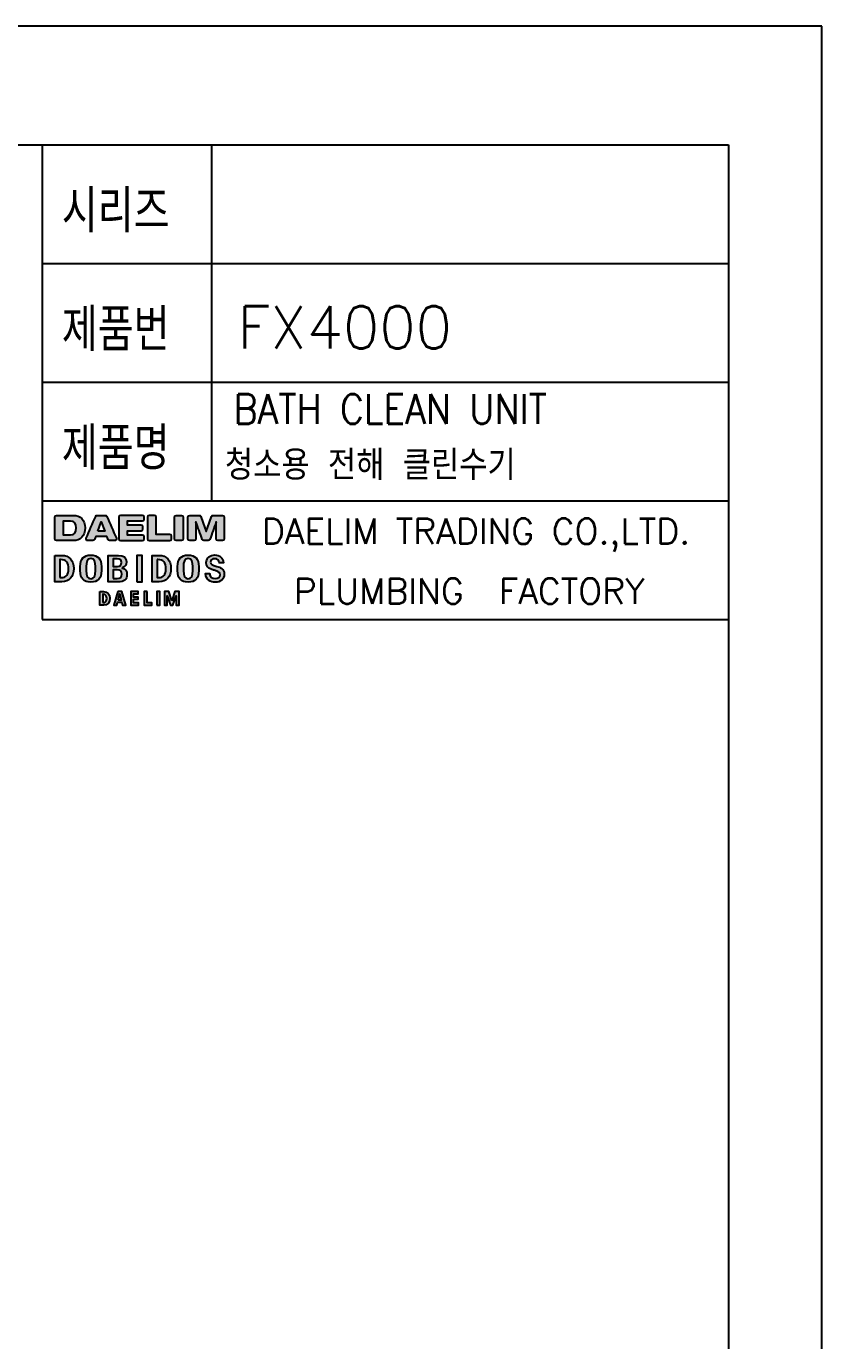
# Model space of a CAD drawing. Extents: x -296600 to -296180, y -233766 to -233172.
# Drawn here: x -296273.4 to -296179.5, y -233327.5 to -233172.4 of the extents above; entities that cross this region are included whole.
import ezdxf
from ezdxf.enums import TextEntityAlignment as Align

# ---------------------------------------------------------------- set-up
doc = ezdxf.new("R2010")
doc.units = 0
doc.header["$LTSCALE"] = 7
doc.layers.get('0').update_dxf_attribs({"color": 2, "linetype": 'CONTINUOUS'})
doc.layers.add('D', color=2, linetype='CONTINUOUS')
doc.layers.add('TXT', color=4, linetype='CONTINUOUS')
doc.styles.add('GHS', font='ROMANS.shx', dxfattribs={"bigfont": 'GHS.shx'})

# ---------------------------------------------------------------- blocks, each defined once
blk = doc.blocks.new('BORDER')
for p, q in [((1, 0), (1, 1)), ((0, 0), (1, 0))]:
    blk.add_line(p, q)

msp = doc.modelspace()

# ---------------------------------------------------------------- hatches: boundary and pattern name
at = {"layer": 'D'}
h = msp.add_hatch(color=256, dxfattribs=at)
h.dxf.hatch_style = 1
h.paths.add_polyline_path([(-296264.96971, -233231.95268), (-296264.54692, -233230.83735), (-296264.12467, -233231.95268)], flags=16)
edge = h.paths.add_edge_path()
edge.add_spline(control_points=[(-296255.09614, -233233.05477), (-296254.9496, -233233.05477), (-296254.88936, -233232.99398), (-296254.88936, -233232.84744), (-296254.88936, -233231.99317), (-296254.88936, -233231.1389), (-296254.88936, -233230.28463), (-296254.88936, -233230.13809), (-296254.9496, -233230.0773), (-296255.09614, -233230.0773), (-296255.29858, -233230.0773), (-296255.50103, -233230.0773), (-296255.70347, -233230.0773), (-296255.85001, -233230.0773), (-296255.91079, -233230.13809), (-296255.91079, -233230.28463), (-296255.91079, -233231.1389), (-296255.91079, -233231.99317), (-296255.91079, -233232.84744), (-296255.91079, -233232.99398), (-296255.85001, -233233.05477), (-296255.70347, -233233.05477), (-296255.50103, -233233.05477), (-296255.29858, -233233.05477), (-296255.09614, -233233.05477)], knot_values=[0, 0, 0, 0, 1, 1, 1, 2, 2, 2, 3, 3, 3, 4, 4, 4, 5, 5, 5, 6, 6, 6, 7, 7, 7, 8, 8, 8, 8], weights=[1, 1, 1, 1, 1, 1, 1, 1, 1, 1, 1, 1, 1, 1, 1, 1, 1, 1, 1, 1, 1, 1, 1, 1, 1], degree=3, periodic=0)
edge = h.paths.add_edge_path()
edge.add_spline(control_points=[(-296267.89633, -233230.07719), (-296268.54164, -233230.07719), (-296269.18696, -233230.07719), (-296269.83228, -233230.07719), (-296269.97882, -233230.07719), (-296270.0396, -233230.13798), (-296270.0396, -233230.28452), (-296270.0396, -233231.13897), (-296270.0396, -233231.99342), (-296270.0396, -233232.84788), (-296270.0396, -233232.99442), (-296269.97882, -233233.05466), (-296269.83228, -233233.05466), (-296269.18696, -233233.05466), (-296268.54164, -233233.05466), (-296267.89633, -233233.05466), (-296266.94925, -233233.05466), (-296266.46784, -233232.52495), (-296266.46784, -233231.56593), (-296266.46784, -233230.60691), (-296266.94925, -233230.07719), (-296267.89633, -233230.07719)], knot_values=[0, 0, 0, 0, 1, 1, 1, 2, 2, 2, 3, 3, 3, 4, 4, 4, 5, 5, 5, 6, 6, 6, 7, 7, 7, 7], weights=[1, 1, 1, 1, 1, 1, 1, 1, 1, 1, 1, 1, 1, 1, 1, 1, 1, 1, 1, 1, 1, 1], degree=3, periodic=0)
edge = h.paths.add_edge_path(flags=16)
edge.add_spline(control_points=[(-296268.16498, -233232.38546), (-296268.46186, -233232.38546), (-296268.75874, -233232.38546), (-296269.05562, -233232.38546), (-296269.05562, -233231.8391), (-296269.05562, -233231.29275), (-296269.05562, -233230.74639), (-296268.75874, -233230.74639), (-296268.46186, -233230.74639), (-296268.16498, -233230.74639), (-296267.74544, -233230.74639), (-296267.49307, -233231.06226), (-296267.49307, -233231.56593), (-296267.49307, -233232.06959), (-296267.74544, -233232.38546), (-296268.16498, -233232.38546)], knot_values=[0, 0, 0, 0, 1, 1, 1, 2, 2, 2, 3, 3, 3, 4, 4, 4, 5, 5, 5, 5], weights=[1, 1, 1, 1, 1, 1, 1, 1, 1, 1, 1, 1, 1, 1, 1, 1], degree=3, periodic=0)
edge = h.paths.add_edge_path()
edge.add_spline(control_points=[(-296262.76836, -233232.76462), (-296263.14177, -233231.91035), (-296263.51517, -233231.05553), (-296263.88858, -233230.20126), (-296263.9282, -233230.11171), (-296263.9803, -233230.07752), (-296264.07799, -233230.07752), (-296264.39061, -233230.07752), (-296264.70323, -233230.07752), (-296265.01584, -233230.07752), (-296265.11408, -233230.07752), (-296265.16618, -233230.11171), (-296265.2058, -233230.20126), (-296265.57921, -233231.05553), (-296265.95261, -233231.91035), (-296266.32547, -233232.76462), (-296266.38572, -233232.90139), (-296266.28531, -233233.05499), (-296266.13606, -233233.05499), (-296265.93416, -233233.05499), (-296265.73226, -233233.05499), (-296265.53036, -233233.05499), (-296265.4267, -233233.05499), (-296265.37351, -233233.01808), (-296265.3366, -233232.92093), (-296265.29318, -233232.80695), (-296265.25031, -233232.69244), (-296265.20689, -233232.57846), (-296264.76709, -233232.57846), (-296264.32729, -233232.57846), (-296263.88749, -233232.57846), (-296263.84407, -233232.69244), (-296263.80065, -233232.80695), (-296263.75777, -233232.92093), (-296263.72087, -233233.01808), (-296263.66768, -233233.05499), (-296263.56402, -233233.05499), (-296263.36212, -233233.05499), (-296263.16022, -233233.05499), (-296262.95832, -233233.05499), (-296262.80907, -233233.05499), (-296262.70866, -233232.90139), (-296262.76836, -233232.76462)], knot_values=[0, 0, 0, 0, 1, 1, 1, 2, 2, 2, 3, 3, 3, 4, 4, 4, 5, 5, 5, 6, 6, 6, 7, 7, 7, 8, 8, 8, 9, 9, 9, 10, 10, 10, 11, 11, 11, 12, 12, 12, 13, 13, 13, 14, 14, 14, 14], weights=[1, 1, 1, 1, 1, 1, 1, 1, 1, 1, 1, 1, 1, 1, 1, 1, 1, 1, 1, 1, 1, 1, 1, 1, 1, 1, 1, 1, 1, 1, 1, 1, 1, 1, 1, 1, 1, 1, 1, 1, 1, 1, 1], degree=3, periodic=0)
edge = h.paths.add_edge_path()
edge.add_spline(control_points=[(-296262.4799, -233230.28446), (-296262.4799, -233230.13792), (-296262.41911, -233230.07714), (-296262.27257, -233230.07714), (-296261.41432, -233230.07714), (-296260.55606, -233230.07714), (-296259.69781, -233230.07714), (-296259.55127, -233230.07714), (-296259.49049, -233230.13792), (-296259.49049, -233230.28446), (-296259.49049, -233230.36208), (-296259.49049, -233230.43969), (-296259.49049, -233230.5173), (-296259.49049, -233230.66384), (-296259.55127, -233230.72463), (-296259.69781, -233230.72463), (-296260.28922, -233230.72463), (-296260.88062, -233230.72463), (-296261.47203, -233230.72463), (-296261.47203, -233230.89649), (-296261.47203, -233231.06836), (-296261.47203, -233231.24023), (-296260.9282, -233231.24023), (-296260.38438, -233231.24023), (-296259.84055, -233231.24023), (-296259.69401, -233231.24023), (-296259.63323, -233231.30101), (-296259.63323, -233231.44755), (-296259.63323, -233231.52661), (-296259.63323, -233231.60567), (-296259.63323, -233231.68473), (-296259.63323, -233231.83127), (-296259.69401, -233231.89206), (-296259.84055, -233231.89206), (-296260.38438, -233231.89206), (-296260.9282, -233231.89206), (-296261.47203, -233231.89206), (-296261.47203, -233232.06393), (-296261.47203, -233232.23579), (-296261.47203, -233232.40766), (-296260.88062, -233232.40766), (-296260.28922, -233232.40766), (-296259.69781, -233232.40766), (-296259.55127, -233232.40766), (-296259.49049, -233232.46845), (-296259.49049, -233232.61444), (-296259.49049, -233232.69224), (-296259.49049, -233232.77003), (-296259.49049, -233232.84782), (-296259.49049, -233232.99436), (-296259.55127, -233233.05461), (-296259.69781, -233233.05461), (-296260.55606, -233233.05461), (-296261.41432, -233233.05461), (-296262.27257, -233233.05461), (-296262.41911, -233233.05461), (-296262.4799, -233232.99436), (-296262.4799, -233232.84782), (-296262.4799, -233231.99337), (-296262.4799, -233231.13892), (-296262.4799, -233230.28446)], knot_values=[0, 0, 0, 0, 1, 1, 1, 2, 2, 2, 3, 3, 3, 4, 4, 4, 5, 5, 5, 6, 6, 6, 7, 7, 7, 8, 8, 8, 9, 9, 9, 10, 10, 10, 11, 11, 11, 12, 12, 12, 13, 13, 13, 14, 14, 14, 15, 15, 15, 16, 16, 16, 17, 17, 17, 18, 18, 18, 19, 19, 19, 20, 20, 20, 20], weights=[1, 1, 1, 1, 1, 1, 1, 1, 1, 1, 1, 1, 1, 1, 1, 1, 1, 1, 1, 1, 1, 1, 1, 1, 1, 1, 1, 1, 1, 1, 1, 1, 1, 1, 1, 1, 1, 1, 1, 1, 1, 1, 1, 1, 1, 1, 1, 1, 1, 1, 1, 1, 1, 1, 1, 1, 1, 1, 1, 1, 1], degree=3, periodic=0)
edge = h.paths.add_edge_path()
edge.add_spline(control_points=[(-296258.89174, -233233.05477), (-296259.03828, -233233.05477), (-296259.09852, -233232.99398), (-296259.09852, -233232.84744), (-296259.09852, -233231.99317), (-296259.09852, -233231.1389), (-296259.09852, -233230.28463), (-296259.09852, -233230.13809), (-296259.03828, -233230.0773), (-296258.89174, -233230.0773), (-296258.68712, -233230.0773), (-296258.48251, -233230.0773), (-296258.2779, -233230.0773), (-296258.13136, -233230.0773), (-296258.07057, -233230.13809), (-296258.07057, -233230.28463), (-296258.07057, -233230.9654), (-296258.07057, -233231.64618), (-296258.07057, -233232.32695), (-296257.53778, -233232.32695), (-296257.00499, -233232.32695), (-296256.4722, -233232.32695), (-296256.32566, -233232.32695), (-296256.26488, -233232.38774), (-296256.26488, -233232.53428), (-296256.26488, -233232.63867), (-296256.26488, -233232.74306), (-296256.26488, -233232.84744), (-296256.26488, -233232.99398), (-296256.32566, -233233.05477), (-296256.4722, -233233.05477), (-296257.27872, -233233.05477), (-296258.08523, -233233.05477), (-296258.89174, -233233.05477)], knot_values=[0, 0, 0, 0, 1, 1, 1, 2, 2, 2, 3, 3, 3, 4, 4, 4, 5, 5, 5, 6, 6, 6, 7, 7, 7, 8, 8, 8, 9, 9, 9, 10, 10, 10, 11, 11, 11, 11], weights=[1, 1, 1, 1, 1, 1, 1, 1, 1, 1, 1, 1, 1, 1, 1, 1, 1, 1, 1, 1, 1, 1, 1, 1, 1, 1, 1, 1, 1, 1, 1, 1, 1, 1], degree=3, periodic=0)
edge = h.paths.add_edge_path()
edge.add_spline(control_points=[(-296252.18071, -233233.05477), (-296252.09514, -233233.05477), (-296252.00957, -233233.05477), (-296251.92399, -233233.05477), (-296251.81816, -233233.05477), (-296251.76497, -233233.01732), (-296251.72861, -233232.918), (-296251.48058, -233232.22818), (-296251.23254, -233231.5389), (-296250.98397, -233230.84908), (-296250.98397, -233231.5152), (-296250.98397, -233232.18132), (-296250.98397, -233232.84744), (-296250.98397, -233232.99398), (-296250.92318, -233233.05477), (-296250.77719, -233233.05477), (-296250.60043, -233233.05477), (-296250.42368, -233233.05477), (-296250.24693, -233233.05477), (-296250.10039, -233233.05477), (-296250.0396, -233232.99398), (-296250.0396, -233232.84744), (-296250.0396, -233231.99317), (-296250.0396, -233231.1389), (-296250.0396, -233230.28463), (-296250.0396, -233230.13809), (-296250.10039, -233230.0773), (-296250.24693, -233230.0773), (-296250.61418, -233230.0773), (-296250.98144, -233230.0773), (-296251.34869, -233230.0773), (-296251.45398, -233230.0773), (-296251.50771, -233230.11475), (-296251.54353, -233230.21407), (-296251.75575, -233230.80457), (-296251.9685, -233231.39453), (-296252.18071, -233231.98503), (-296252.39292, -233231.39453), (-296252.60567, -233230.80457), (-296252.81843, -233230.21407), (-296252.85371, -233230.11475), (-296252.90744, -233230.0773), (-296253.01327, -233230.0773), (-296253.38053, -233230.0773), (-296253.74778, -233230.0773), (-296254.11503, -233230.0773), (-296254.26157, -233230.0773), (-296254.32236, -233230.13809), (-296254.32236, -233230.28463), (-296254.32236, -233231.1389), (-296254.32236, -233231.99317), (-296254.32236, -233232.84744), (-296254.32236, -233232.99398), (-296254.26157, -233233.05477), (-296254.11503, -233233.05477), (-296253.93828, -233233.05477), (-296253.76153, -233233.05477), (-296253.58478, -233233.05477), (-296253.43824, -233233.05477), (-296253.37745, -233232.99398), (-296253.37745, -233232.84744), (-296253.37745, -233232.18132), (-296253.37745, -233231.5152), (-296253.37745, -233230.84908), (-296253.12942, -233231.5389), (-296252.88084, -233232.22818), (-296252.63281, -233232.918), (-296252.59699, -233233.01732), (-296252.54326, -233233.05477), (-296252.43797, -233233.05477), (-296252.35222, -233233.05477), (-296252.26646, -233233.05477), (-296252.18071, -233233.05477)], knot_values=[0, 0, 0, 0, 1, 1, 1, 2, 2, 2, 3, 3, 3, 4, 4, 4, 5, 5, 5, 6, 6, 6, 7, 7, 7, 8, 8, 8, 9, 9, 9, 10, 10, 10, 11, 11, 11, 12, 12, 12, 13, 13, 13, 14, 14, 14, 15, 15, 15, 16, 16, 16, 17, 17, 17, 18, 18, 18, 19, 19, 19, 20, 20, 20, 21, 21, 21, 22, 22, 22, 23, 23, 23, 24, 24, 24, 24], weights=[1, 1, 1, 1, 1, 1, 1, 1, 1, 1, 1, 1, 1, 1, 1, 1, 1, 1, 1, 1, 1, 1, 1, 1, 1, 1, 1, 1, 1, 1, 1, 1, 1, 1, 1, 1, 1, 1, 1, 1, 1, 1, 1, 1, 1, 1, 1, 1, 1, 1, 1, 1, 1, 1, 1, 1, 1, 1, 1, 1, 1, 1, 1, 1, 1, 1, 1, 1, 1, 1, 1, 1, 1], degree=3, periodic=0)
h = msp.add_hatch(color=256, dxfattribs=at)
h.dxf.hatch_style = 1
h.paths.add_polyline_path([(-296262.55932, -233240.06957), (-296262.3722, -233239.33043), (-296262.18396, -233240.06957)], flags=16)
h.paths.add_polyline_path([(-296262.61096, -233239.07699), (-296263.06449, -233240.67719), (-296262.72244, -233240.67719), (-296262.62084, -233240.32018), (-296262.13231, -233240.32018), (-296262.031, -233240.67719), (-296261.67003, -233240.67719), (-296262.12046, -233239.07699)])
h.paths.add_polyline_path([(-296259.14759, -233239.07739), (-296259.48992, -233239.07739), (-296259.48992, -233240.6773), (-296258.59979, -233240.6773), (-296258.59979, -233240.41738), (-296259.14759, -233240.41738)])
h.paths.add_polyline_path([(-296260.73591, -233239.97999), (-296260.20702, -233239.97999), (-296260.20702, -233239.71752), (-296260.73619, -233239.71752), (-296260.73619, -233239.33539), (-296260.17569, -233239.33539), (-296260.17569, -233239.07575), (-296261.07852, -233239.07575), (-296261.07852, -233240.67764), (-296261.07683, -233240.67849), (-296260.1534, -233240.67849), (-296260.1534, -233240.41913), (-296260.73591, -233240.41913)])
h.paths.add_polyline_path([(-296257.99541, -233240.67719), (-296257.65308, -233240.67719), (-296257.65308, -233239.07727), (-296257.99541, -233239.07727)])
edge = h.paths.add_edge_path(flags=16)
edge.add_spline(control_points=[(-296269.44085, -233237.42153), (-296269.44085, -233236.71569), (-296269.44085, -233236.00986), (-296269.44085, -233235.30402), (-296269.41592, -233235.30402), (-296269.39099, -233235.30402), (-296269.36606, -233235.30402), (-296268.71949, -233235.30402), (-296268.40538, -233235.6647), (-296268.40538, -233236.40751), (-296268.40538, -233237.04251), (-296268.71949, -233237.42153), (-296269.2464, -233237.42153), (-296269.31122, -233237.42153), (-296269.37604, -233237.42153), (-296269.44085, -233237.42153)], knot_values=[0, 0, 0, 0, 1, 1, 1, 2, 2, 2, 3, 3, 3, 4, 4, 4, 5, 5, 5, 5], weights=[1, 1, 1, 1, 1, 1, 1, 1, 1, 1, 1, 1, 1, 1, 1, 1], degree=3, periodic=0)
edge = h.paths.add_edge_path()
edge.add_spline(control_points=[(-296270.04001, -233234.80731), (-296270.04001, -233235.84419), (-296270.04001, -233236.88108), (-296270.04001, -233237.91796), (-296269.75468, -233237.91796), (-296269.46936, -233237.91796), (-296269.18403, -233237.91796), (-296268.32156, -233237.91796), (-296267.80594, -233237.32981), (-296267.80594, -233236.34485), (-296267.80594, -233235.38191), (-296268.32777, -233234.80731), (-296269.20209, -233234.80731), (-296269.4814, -233234.80731), (-296269.7607, -233234.80731), (-296270.04001, -233234.80731)], knot_values=[0, 0, 0, 0, 1, 1, 1, 2, 2, 2, 3, 3, 3, 4, 4, 4, 5, 5, 5, 5], weights=[1, 1, 1, 1, 1, 1, 1, 1, 1, 1, 1, 1, 1, 1, 1, 1], degree=3, periodic=0)
h.paths.add_polyline_path([(-296260.33927, -233237.91791), (-296259.74011, -233237.91791), (-296259.74011, -233234.80725), (-296260.33927, -233234.80725)])
edge = h.paths.add_edge_path()
edge.add_spline(control_points=[(-296251.67144, -233235.60504), (-296251.67144, -233235.35781), (-296251.48856, -233235.19807), (-296251.20492, -233235.19807), (-296250.84848, -233235.19807), (-296250.65769, -233235.35471), (-296250.62298, -233235.67644), (-296250.45967, -233235.67644), (-296250.29635, -233235.67644), (-296250.13304, -233235.67644), (-296250.15308, -233235.09788), (-296250.54198, -233234.75414), (-296251.18178, -233234.75414), (-296251.65224, -233234.75414), (-296252.15855, -233235.03721), (-296252.15855, -233235.6581), (-296252.15855, -233236.04559), (-296251.9768, -233236.2962), (-296251.58705, -233236.44606), (-296251.46626, -233236.4915), (-296251.34406, -233236.52678), (-296251.21452, -233236.56459), (-296251.1561, -233236.58124), (-296251.09598, -233236.59846), (-296251.0339, -233236.61765), (-296250.67858, -233236.72038), (-296250.52674, -233236.86008), (-296250.52674, -233237.08501), (-296250.52674, -233237.36187), (-296250.74603, -233237.52725), (-296251.11292, -233237.52725), (-296251.41631, -233237.52725), (-296251.73973, -233237.3726), (-296251.76231, -233236.94277), (-296251.92497, -233236.94277), (-296252.08762, -233236.94277), (-296252.25027, -233236.94277), (-296252.23701, -233237.70138), (-296251.64208, -233237.97147), (-296251.13183, -233237.97147), (-296250.45816, -233237.97147), (-296250.03991, -233237.6012), (-296250.03991, -233237.00486), (-296250.03991, -233236.35857), (-296250.5211, -233236.2169), (-296250.90718, -233236.10344), (-296251.4942, -233235.93411), (-296251.67144, -233235.88303), (-296251.67144, -233235.60504)], knot_values=[0, 0, 0, 0, 1, 1, 1, 2, 2, 2, 3, 3, 3, 4, 4, 4, 5, 5, 5, 6, 6, 6, 7, 7, 7, 8, 8, 8, 9, 9, 9, 10, 10, 10, 11, 11, 11, 12, 12, 12, 13, 13, 13, 14, 14, 14, 15, 15, 15, 16, 16, 16, 16], weights=[1, 1, 1, 1, 1, 1, 1, 1, 1, 1, 1, 1, 1, 1, 1, 1, 1, 1, 1, 1, 1, 1, 1, 1, 1, 1, 1, 1, 1, 1, 1, 1, 1, 1, 1, 1, 1, 1, 1, 1, 1, 1, 1, 1, 1, 1, 1, 1, 1], degree=3, periodic=0)
edge = h.paths.add_edge_path(flags=16)
edge.add_spline(control_points=[(-296263.1324, -233237.53177), (-296263.1324, -233237.18623), (-296263.1324, -233236.8407), (-296263.1324, -233236.49517), (-296262.9784, -233236.49517), (-296262.8244, -233236.49517), (-296262.6704, -233236.49517), (-296262.29674, -233236.49517), (-296262.10736, -233236.6693), (-296262.10736, -233237.01276), (-296262.10736, -233237.35199), (-296262.30605, -233237.53177), (-296262.68225, -233237.53177), (-296262.8323, -233237.53177), (-296262.98235, -233237.53177), (-296263.1324, -233237.53177)], knot_values=[0, 0, 0, 0, 1, 1, 1, 2, 2, 2, 3, 3, 3, 4, 4, 4, 5, 5, 5, 5], weights=[1, 1, 1, 1, 1, 1, 1, 1, 1, 1, 1, 1, 1, 1, 1, 1], degree=3, periodic=0)
edge = h.paths.add_edge_path(flags=16)
edge.add_spline(control_points=[(-296262.65713, -233235.20033), (-296262.33032, -233235.20033), (-296262.16466, -233235.35132), (-296262.16466, -233235.64878), (-296262.16466, -233235.93693), (-296262.34189, -233236.10203), (-296262.65036, -233236.10203), (-296262.81104, -233236.10203), (-296262.97172, -233236.10203), (-296263.1324, -233236.10203), (-296263.1324, -233235.80146), (-296263.1324, -233235.5009), (-296263.1324, -233235.20033), (-296262.97397, -233235.20033), (-296262.81555, -233235.20033), (-296262.65713, -233235.20033)], knot_values=[0, 0, 0, 0, 1, 1, 1, 2, 2, 2, 3, 3, 3, 4, 4, 4, 5, 5, 5, 5], weights=[1, 1, 1, 1, 1, 1, 1, 1, 1, 1, 1, 1, 1, 1, 1, 1], degree=3, periodic=0)
edge = h.paths.add_edge_path()
edge.add_spline(control_points=[(-296262.06362, -233236.27673), (-296261.69617, -233236.13223), (-296261.5813, -233235.96177), (-296261.5813, -233235.55932), (-296261.5813, -233235.03918), (-296261.87368, -233234.80748), (-296262.53042, -233234.80748), (-296262.92731, -233234.80748), (-296263.32421, -233234.80748), (-296263.72111, -233234.80748), (-296263.72111, -233235.84436), (-296263.72111, -233236.88125), (-296263.72111, -233237.91813), (-296263.33484, -233237.91813), (-296262.94857, -233237.91813), (-296262.56231, -233237.91813), (-296261.85336, -233237.91813), (-296261.52401, -233237.64466), (-296261.52401, -233237.0582), (-296261.52401, -233236.65519), (-296261.63944, -233236.38623), (-296262.06362, -233236.29535), (-296262.06362, -233236.28914), (-296262.06362, -233236.28294), (-296262.06362, -233236.27673)], knot_values=[0, 0, 0, 0, 1, 1, 1, 2, 2, 2, 3, 3, 3, 4, 4, 4, 5, 5, 5, 6, 6, 6, 7, 7, 7, 8, 8, 8, 8], weights=[1, 1, 1, 1, 1, 1, 1, 1, 1, 1, 1, 1, 1, 1, 1, 1, 1, 1, 1, 1, 1, 1, 1, 1, 1], degree=3, periodic=0)
edge = h.paths.add_edge_path(flags=16)
edge.add_spline(control_points=[(-296257.95695, -233235.30402), (-296257.93192, -233235.30402), (-296257.9069, -233235.30402), (-296257.88188, -233235.30402), (-296257.23531, -233235.30402), (-296256.92119, -233235.6647), (-296256.92119, -233236.40751), (-296256.92119, -233237.04251), (-296257.23587, -233237.42153), (-296257.76306, -233237.42153), (-296257.82769, -233237.42153), (-296257.89232, -233237.42153), (-296257.95695, -233237.42153), (-296257.95695, -233236.71569), (-296257.95695, -233236.00986), (-296257.95695, -233235.30402)], knot_values=[0, 0, 0, 0, 1, 1, 1, 2, 2, 2, 3, 3, 3, 4, 4, 4, 5, 5, 5, 5], weights=[1, 1, 1, 1, 1, 1, 1, 1, 1, 1, 1, 1, 1, 1, 1, 1], degree=3, periodic=0)
edge = h.paths.add_edge_path()
edge.add_spline(control_points=[(-296257.71819, -233234.80731), (-296257.99749, -233234.80731), (-296258.2768, -233234.80731), (-296258.55611, -233234.80731), (-296258.55611, -233235.84419), (-296258.55611, -233236.88108), (-296258.55611, -233237.91796), (-296258.27097, -233237.91796), (-296257.98583, -233237.91796), (-296257.70069, -233237.91796), (-296256.83737, -233237.91796), (-296256.32232, -233237.32981), (-296256.32232, -233236.34485), (-296256.32232, -233235.38191), (-296256.84443, -233234.80731), (-296257.71819, -233234.80731)], knot_values=[0, 0, 0, 0, 1, 1, 1, 2, 2, 2, 3, 3, 3, 4, 4, 4, 5, 5, 5, 5], weights=[1, 1, 1, 1, 1, 1, 1, 1, 1, 1, 1, 1, 1, 1, 1, 1], degree=3, periodic=0)
edge = h.paths.add_edge_path(flags=16)
edge.add_spline(control_points=[(-296254.30132, -233237.56956), (-296254.68994, -233237.54444), (-296254.84855, -233237.26306), (-296254.84855, -233236.59815), (-296254.84855, -233236.44114), (-296254.84855, -233236.28413), (-296254.84855, -233236.12712), (-296254.84855, -233235.56409), (-296254.75542, -233235.18309), (-296254.30076, -233235.15571), (-296254.29991, -233235.15571), (-296254.29907, -233235.15571), (-296254.29794, -233235.15543), (-296254.29681, -233235.15571), (-296254.29596, -233235.15571), (-296254.29511, -233235.15571), (-296253.84045, -233235.18309), (-296253.74789, -233235.56409), (-296253.74789, -233236.12712), (-296253.74789, -233236.28413), (-296253.74789, -233236.44114), (-296253.74789, -233236.59815), (-296253.74789, -233237.26306), (-296253.90621, -233237.54444), (-296254.30132, -233237.56956)], knot_values=[0, 0, 0, 0, 1, 1, 1, 2, 2, 2, 3, 3, 3, 4, 4, 4, 5, 5, 5, 6, 6, 6, 7, 7, 7, 8, 8, 8, 8], weights=[1, 1, 1, 1, 1, 1, 1, 1, 1, 1, 1, 1, 1, 1, 1, 1, 1, 1, 1, 1, 1, 1, 1, 1, 1], degree=3, periodic=0)
edge = h.paths.add_edge_path()
edge.add_spline(control_points=[(-296255.54479, -233236.12712), (-296255.54479, -233236.28413), (-296255.54479, -233236.44114), (-296255.54479, -233236.59815), (-296255.54479, -233237.51819), (-296255.14855, -233237.95197), (-296254.29794, -233237.96298), (-296253.4476, -233237.95197), (-296253.05136, -233237.51819), (-296253.05136, -233236.59815), (-296253.05136, -233236.44114), (-296253.05136, -233236.28413), (-296253.05136, -233236.12712), (-296253.05136, -233235.21949), (-296253.45945, -233234.7733), (-296254.29737, -233234.76258), (-296255.13642, -233234.7733), (-296255.54479, -233235.21949), (-296255.54479, -233236.12712)], knot_values=[0, 0, 0, 0, 1, 1, 1, 2, 2, 2, 3, 3, 3, 4, 4, 4, 5, 5, 5, 6, 6, 6, 6], weights=[1, 1, 1, 1, 1, 1, 1, 1, 1, 1, 1, 1, 1, 1, 1, 1, 1, 1, 1], degree=3, periodic=0)
edge = h.paths.add_edge_path(flags=16)
edge.add_spline(control_points=[(-296265.78478, -233237.56956), (-296266.17368, -233237.54444), (-296266.33201, -233237.26306), (-296266.33201, -233236.59815), (-296266.33201, -233236.44114), (-296266.33201, -233236.28413), (-296266.33201, -233236.12712), (-296266.33201, -233235.56409), (-296266.23887, -233235.18309), (-296265.78478, -233235.15571), (-296265.78365, -233235.15571), (-296265.78252, -233235.15571), (-296265.78167, -233235.15543), (-296265.78083, -233235.15571), (-296265.7797, -233235.15571), (-296265.77857, -233235.15571), (-296265.32447, -233235.18309), (-296265.23134, -233235.56409), (-296265.23134, -233236.12712), (-296265.23134, -233236.28413), (-296265.23134, -233236.44114), (-296265.23134, -233236.59815), (-296265.23134, -233237.26306), (-296265.38995, -233237.54444), (-296265.78478, -233237.56956)], knot_values=[0, 0, 0, 0, 1, 1, 1, 2, 2, 2, 3, 3, 3, 4, 4, 4, 5, 5, 5, 6, 6, 6, 7, 7, 7, 8, 8, 8, 8], weights=[1, 1, 1, 1, 1, 1, 1, 1, 1, 1, 1, 1, 1, 1, 1, 1, 1, 1, 1, 1, 1, 1, 1, 1, 1], degree=3, periodic=0)
edge = h.paths.add_edge_path()
edge.add_spline(control_points=[(-296265.78111, -233234.76258), (-296266.62044, -233234.7733), (-296267.02825, -233235.21949), (-296267.02825, -233236.12712), (-296267.02825, -233236.28413), (-296267.02825, -233236.44114), (-296267.02825, -233236.59815), (-296267.02825, -233237.51819), (-296266.63201, -233237.95197), (-296265.78167, -233237.96298), (-296264.93162, -233237.95197), (-296264.5351, -233237.51819), (-296264.5351, -233236.59815), (-296264.5351, -233236.44114), (-296264.5351, -233236.28413), (-296264.5351, -233236.12712), (-296264.5351, -233235.21949), (-296264.94319, -233234.7733), (-296265.78111, -233234.76258)], knot_values=[0, 0, 0, 0, 1, 1, 1, 2, 2, 2, 3, 3, 3, 4, 4, 4, 5, 5, 5, 6, 6, 6, 6], weights=[1, 1, 1, 1, 1, 1, 1, 1, 1, 1, 1, 1, 1, 1, 1, 1, 1, 1, 1], degree=3, periodic=0)
h.paths.add_polyline_path([(-296256.21485, -233240.17788), (-296256.58936, -233239.0775), (-296257.08691, -233239.0775), (-296257.08691, -233240.67742), (-296256.75417, -233240.67742), (-296256.75417, -233239.5553), (-296256.3616, -233240.67742), (-296256.08841, -233240.67742), (-296255.69584, -233239.5553), (-296255.69584, -233240.67742), (-296255.36338, -233240.67742), (-296255.36338, -233239.0775), (-296255.86066, -233239.0775)])
edge = h.paths.add_edge_path(flags=16)
edge.add_spline(control_points=[(-296264.36102, -233240.37933), (-296264.36102, -233240.04396), (-296264.36102, -233239.70859), (-296264.36102, -233239.37321), (-296264.34437, -233239.37406), (-296264.32744, -233239.37491), (-296264.31022, -233239.37575), (-296264.02744, -233239.38958), (-296263.88971, -233239.56061), (-296263.88971, -233239.89956), (-296263.88971, -233240.20436), (-296264.03534, -233240.37933), (-296264.28906, -233240.37933), (-296264.31304, -233240.37933), (-296264.33703, -233240.37933), (-296264.36102, -233240.37933)], knot_values=[0, 0, 0, 0, 1, 1, 1, 2, 2, 2, 3, 3, 3, 4, 4, 4, 5, 5, 5, 5], weights=[1, 1, 1, 1, 1, 1, 1, 1, 1, 1, 1, 1, 1, 1, 1, 1], degree=3, periodic=0)
edge = h.paths.add_edge_path()
edge.add_spline(control_points=[(-296264.71662, -233239.07547), (-296264.71662, -233239.60981), (-296264.71662, -233240.14415), (-296264.71662, -233240.67849), (-296264.56366, -233240.67849), (-296264.41069, -233240.67849), (-296264.25773, -233240.67849), (-296263.81154, -233240.67849), (-296263.53468, -233240.36805), (-296263.53468, -233239.86823), (-296263.53468, -233239.37942), (-296263.8152, -233239.07547), (-296264.26676, -233239.07547), (-296264.41671, -233239.07547), (-296264.56667, -233239.07547), (-296264.71662, -233239.07547)], knot_values=[0, 0, 0, 0, 1, 1, 1, 2, 2, 2, 3, 3, 3, 4, 4, 4, 5, 5, 5, 5], weights=[1, 1, 1, 1, 1, 1, 1, 1, 1, 1, 1, 1, 1, 1, 1, 1], degree=3, periodic=0)

# ---------------------------------------------------------------- linework, layer by layer
at = {"color": 7}
for p, q in [((-296271.54001, -233186.3773), (-296271.54001, -233242.3773)), ((-296251.54001, -233186.3773), (-296251.54001, -233228.3773)), ((-296271.54001, -233200.3773), (-296190.54001, -233200.3773)), ((-296271.54001, -233214.3773), (-296190.54001, -233214.3773)), ((-296271.54001, -233228.3773), (-296190.54001, -233228.3773)), ((-296271.54001, -233242.3773), (-296190.54001, -233242.3773))]:
    msp.add_line(p, q, dxfattribs=at)
at = {"layer": 'D'}
for points in [[(-296264.96971, -233231.95268), (-296264.54692, -233230.83735), (-296264.12467, -233231.95268)], [(-296260.33927, -233237.91791), (-296259.74011, -233237.91791), (-296259.74011, -233234.80725), (-296260.33927, -233234.80725)], [(-296262.61096, -233239.07699), (-296263.06449, -233240.67719), (-296262.72244, -233240.67719), (-296262.62084, -233240.32018), (-296262.13231, -233240.32018), (-296262.031, -233240.67719), (-296261.67003, -233240.67719), (-296262.12046, -233239.07699)], [(-296262.55932, -233240.06957), (-296262.3722, -233239.33043), (-296262.18396, -233240.06957)], [(-296260.73591, -233239.97999), (-296260.20702, -233239.97999), (-296260.20702, -233239.71752), (-296260.73619, -233239.71752), (-296260.73619, -233239.33539), (-296260.17569, -233239.33539), (-296260.17569, -233239.07575), (-296261.07852, -233239.07575), (-296261.07852, -233240.67764), (-296261.07683, -233240.67849), (-296260.1534, -233240.67849), (-296260.1534, -233240.41913), (-296260.73591, -233240.41913)], [(-296259.14759, -233239.07739), (-296259.48992, -233239.07739), (-296259.48992, -233240.6773), (-296258.59979, -233240.6773), (-296258.59979, -233240.41738), (-296259.14759, -233240.41738)], [(-296257.99541, -233240.67719), (-296257.65308, -233240.67719), (-296257.65308, -233239.07727), (-296257.99541, -233239.07727)], [(-296256.21485, -233240.17788), (-296256.58936, -233239.0775), (-296257.08691, -233239.0775), (-296257.08691, -233240.67742), (-296256.75417, -233240.67742), (-296256.75417, -233239.5553), (-296256.3616, -233240.67742), (-296256.08841, -233240.67742), (-296255.69584, -233239.5553), (-296255.69584, -233240.67742), (-296255.36338, -233240.67742), (-296255.36338, -233239.0775), (-296255.86066, -233239.0775)]]:
    msp.add_lwpolyline(points, close=True, dxfattribs=at)
for points, knots in [([(-296267.89633, -233230.07719), (-296268.54164, -233230.07719), (-296269.18696, -233230.07719), (-296269.83228, -233230.07719), (-296269.97882, -233230.07719), (-296270.0396, -233230.13798), (-296270.0396, -233230.28452), (-296270.0396, -233231.13897), (-296270.0396, -233231.99342), (-296270.0396, -233232.84788), (-296270.0396, -233232.99442), (-296269.97882, -233233.05466), (-296269.83228, -233233.05466), (-296269.18696, -233233.05466), (-296268.54164, -233233.05466), (-296267.89633, -233233.05466), (-296266.94925, -233233.05466), (-296266.46784, -233232.52495), (-296266.46784, -233231.56593), (-296266.46784, -233230.60691), (-296266.94925, -233230.07719), (-296267.89633, -233230.07719)], [0, 0, 0, 0, 1, 1, 1, 2, 2, 2, 3, 3, 3, 4, 4, 4, 5, 5, 5, 6, 6, 6, 7, 7, 7, 7]), ([(-296262.76836, -233232.76462), (-296263.14177, -233231.91035), (-296263.51517, -233231.05553), (-296263.88858, -233230.20126), (-296263.9282, -233230.11171), (-296263.9803, -233230.07752), (-296264.07799, -233230.07752), (-296264.39061, -233230.07752), (-296264.70323, -233230.07752), (-296265.01584, -233230.07752), (-296265.11408, -233230.07752), (-296265.16618, -233230.11171), (-296265.2058, -233230.20126), (-296265.57921, -233231.05553), (-296265.95261, -233231.91035), (-296266.32547, -233232.76462), (-296266.38572, -233232.90139), (-296266.28531, -233233.05499), (-296266.13606, -233233.05499), (-296265.93416, -233233.05499), (-296265.73226, -233233.05499), (-296265.53036, -233233.05499), (-296265.4267, -233233.05499), (-296265.37351, -233233.01808), (-296265.3366, -233232.92093), (-296265.29318, -233232.80695), (-296265.25031, -233232.69244), (-296265.20689, -233232.57846), (-296264.76709, -233232.57846), (-296264.32729, -233232.57846), (-296263.88749, -233232.57846), (-296263.84407, -233232.69244), (-296263.80065, -233232.80695), (-296263.75777, -233232.92093), (-296263.72087, -233233.01808), (-296263.66768, -233233.05499), (-296263.56402, -233233.05499), (-296263.36212, -233233.05499), (-296263.16022, -233233.05499), (-296262.95832, -233233.05499), (-296262.80907, -233233.05499), (-296262.70866, -233232.90139), (-296262.76836, -233232.76462)], [0, 0, 0, 0, 1, 1, 1, 2, 2, 2, 3, 3, 3, 4, 4, 4, 5, 5, 5, 6, 6, 6, 7, 7, 7, 8, 8, 8, 9, 9, 9, 10, 10, 10, 11, 11, 11, 12, 12, 12, 13, 13, 13, 14, 14, 14, 14]), ([(-296262.4799, -233230.28446), (-296262.4799, -233230.13792), (-296262.41911, -233230.07714), (-296262.27257, -233230.07714), (-296261.41432, -233230.07714), (-296260.55606, -233230.07714), (-296259.69781, -233230.07714), (-296259.55127, -233230.07714), (-296259.49049, -233230.13792), (-296259.49049, -233230.28446), (-296259.49049, -233230.36208), (-296259.49049, -233230.43969), (-296259.49049, -233230.5173), (-296259.49049, -233230.66384), (-296259.55127, -233230.72463), (-296259.69781, -233230.72463), (-296260.28922, -233230.72463), (-296260.88062, -233230.72463), (-296261.47203, -233230.72463), (-296261.47203, -233230.89649), (-296261.47203, -233231.06836), (-296261.47203, -233231.24023), (-296260.9282, -233231.24023), (-296260.38438, -233231.24023), (-296259.84055, -233231.24023), (-296259.69401, -233231.24023), (-296259.63323, -233231.30101), (-296259.63323, -233231.44755), (-296259.63323, -233231.52661), (-296259.63323, -233231.60567), (-296259.63323, -233231.68473), (-296259.63323, -233231.83127), (-296259.69401, -233231.89206), (-296259.84055, -233231.89206), (-296260.38438, -233231.89206), (-296260.9282, -233231.89206), (-296261.47203, -233231.89206), (-296261.47203, -233232.06393), (-296261.47203, -233232.23579), (-296261.47203, -233232.40766), (-296260.88062, -233232.40766), (-296260.28922, -233232.40766), (-296259.69781, -233232.40766), (-296259.55127, -233232.40766), (-296259.49049, -233232.46845), (-296259.49049, -233232.61444), (-296259.49049, -233232.69224), (-296259.49049, -233232.77003), (-296259.49049, -233232.84782), (-296259.49049, -233232.99436), (-296259.55127, -233233.05461), (-296259.69781, -233233.05461), (-296260.55606, -233233.05461), (-296261.41432, -233233.05461), (-296262.27257, -233233.05461), (-296262.41911, -233233.05461), (-296262.4799, -233232.99436), (-296262.4799, -233232.84782), (-296262.4799, -233231.99337), (-296262.4799, -233231.13892), (-296262.4799, -233230.28446)], [0, 0, 0, 0, 1, 1, 1, 2, 2, 2, 3, 3, 3, 4, 4, 4, 5, 5, 5, 6, 6, 6, 7, 7, 7, 8, 8, 8, 9, 9, 9, 10, 10, 10, 11, 11, 11, 12, 12, 12, 13, 13, 13, 14, 14, 14, 15, 15, 15, 16, 16, 16, 17, 17, 17, 18, 18, 18, 19, 19, 19, 20, 20, 20, 20]), ([(-296258.89174, -233233.05477), (-296259.03828, -233233.05477), (-296259.09852, -233232.99398), (-296259.09852, -233232.84744), (-296259.09852, -233231.99317), (-296259.09852, -233231.1389), (-296259.09852, -233230.28463), (-296259.09852, -233230.13809), (-296259.03828, -233230.0773), (-296258.89174, -233230.0773), (-296258.68712, -233230.0773), (-296258.48251, -233230.0773), (-296258.2779, -233230.0773), (-296258.13136, -233230.0773), (-296258.07057, -233230.13809), (-296258.07057, -233230.28463), (-296258.07057, -233230.9654), (-296258.07057, -233231.64618), (-296258.07057, -233232.32695), (-296257.53778, -233232.32695), (-296257.00499, -233232.32695), (-296256.4722, -233232.32695), (-296256.32566, -233232.32695), (-296256.26488, -233232.38774), (-296256.26488, -233232.53428), (-296256.26488, -233232.63867), (-296256.26488, -233232.74306), (-296256.26488, -233232.84744), (-296256.26488, -233232.99398), (-296256.32566, -233233.05477), (-296256.4722, -233233.05477), (-296257.27872, -233233.05477), (-296258.08523, -233233.05477), (-296258.89174, -233233.05477)], [0, 0, 0, 0, 1, 1, 1, 2, 2, 2, 3, 3, 3, 4, 4, 4, 5, 5, 5, 6, 6, 6, 7, 7, 7, 8, 8, 8, 9, 9, 9, 10, 10, 10, 11, 11, 11, 11]), ([(-296255.09614, -233233.05477), (-296254.9496, -233233.05477), (-296254.88936, -233232.99398), (-296254.88936, -233232.84744), (-296254.88936, -233231.99317), (-296254.88936, -233231.1389), (-296254.88936, -233230.28463), (-296254.88936, -233230.13809), (-296254.9496, -233230.0773), (-296255.09614, -233230.0773), (-296255.29858, -233230.0773), (-296255.50103, -233230.0773), (-296255.70347, -233230.0773), (-296255.85001, -233230.0773), (-296255.91079, -233230.13809), (-296255.91079, -233230.28463), (-296255.91079, -233231.1389), (-296255.91079, -233231.99317), (-296255.91079, -233232.84744), (-296255.91079, -233232.99398), (-296255.85001, -233233.05477), (-296255.70347, -233233.05477), (-296255.50103, -233233.05477), (-296255.29858, -233233.05477), (-296255.09614, -233233.05477)], [0, 0, 0, 0, 1, 1, 1, 2, 2, 2, 3, 3, 3, 4, 4, 4, 5, 5, 5, 6, 6, 6, 7, 7, 7, 8, 8, 8, 8]), ([(-296252.18071, -233233.05477), (-296252.09514, -233233.05477), (-296252.00957, -233233.05477), (-296251.92399, -233233.05477), (-296251.81816, -233233.05477), (-296251.76497, -233233.01732), (-296251.72861, -233232.918), (-296251.48058, -233232.22818), (-296251.23254, -233231.5389), (-296250.98397, -233230.84908), (-296250.98397, -233231.5152), (-296250.98397, -233232.18132), (-296250.98397, -233232.84744), (-296250.98397, -233232.99398), (-296250.92318, -233233.05477), (-296250.77719, -233233.05477), (-296250.60043, -233233.05477), (-296250.42368, -233233.05477), (-296250.24693, -233233.05477), (-296250.10039, -233233.05477), (-296250.0396, -233232.99398), (-296250.0396, -233232.84744), (-296250.0396, -233231.99317), (-296250.0396, -233231.1389), (-296250.0396, -233230.28463), (-296250.0396, -233230.13809), (-296250.10039, -233230.0773), (-296250.24693, -233230.0773), (-296250.61418, -233230.0773), (-296250.98144, -233230.0773), (-296251.34869, -233230.0773), (-296251.45398, -233230.0773), (-296251.50771, -233230.11475), (-296251.54353, -233230.21407), (-296251.75575, -233230.80457), (-296251.9685, -233231.39453), (-296252.18071, -233231.98503), (-296252.39292, -233231.39453), (-296252.60567, -233230.80457), (-296252.81843, -233230.21407), (-296252.85371, -233230.11475), (-296252.90744, -233230.0773), (-296253.01327, -233230.0773), (-296253.38053, -233230.0773), (-296253.74778, -233230.0773), (-296254.11503, -233230.0773), (-296254.26157, -233230.0773), (-296254.32236, -233230.13809), (-296254.32236, -233230.28463), (-296254.32236, -233231.1389), (-296254.32236, -233231.99317), (-296254.32236, -233232.84744), (-296254.32236, -233232.99398), (-296254.26157, -233233.05477), (-296254.11503, -233233.05477), (-296253.93828, -233233.05477), (-296253.76153, -233233.05477), (-296253.58478, -233233.05477), (-296253.43824, -233233.05477), (-296253.37745, -233232.99398), (-296253.37745, -233232.84744), (-296253.37745, -233232.18132), (-296253.37745, -233231.5152), (-296253.37745, -233230.84908), (-296253.12942, -233231.5389), (-296252.88084, -233232.22818), (-296252.63281, -233232.918), (-296252.59699, -233233.01732), (-296252.54326, -233233.05477), (-296252.43797, -233233.05477), (-296252.35222, -233233.05477), (-296252.26646, -233233.05477), (-296252.18071, -233233.05477)], [0, 0, 0, 0, 1, 1, 1, 2, 2, 2, 3, 3, 3, 4, 4, 4, 5, 5, 5, 6, 6, 6, 7, 7, 7, 8, 8, 8, 9, 9, 9, 10, 10, 10, 11, 11, 11, 12, 12, 12, 13, 13, 13, 14, 14, 14, 15, 15, 15, 16, 16, 16, 17, 17, 17, 18, 18, 18, 19, 19, 19, 20, 20, 20, 21, 21, 21, 22, 22, 22, 23, 23, 23, 24, 24, 24, 24]), ([(-296268.16498, -233232.38546), (-296268.46186, -233232.38546), (-296268.75874, -233232.38546), (-296269.05562, -233232.38546), (-296269.05562, -233231.8391), (-296269.05562, -233231.29275), (-296269.05562, -233230.74639), (-296268.75874, -233230.74639), (-296268.46186, -233230.74639), (-296268.16498, -233230.74639), (-296267.74544, -233230.74639), (-296267.49307, -233231.06226), (-296267.49307, -233231.56593), (-296267.49307, -233232.06959), (-296267.74544, -233232.38546), (-296268.16498, -233232.38546)], [0, 0, 0, 0, 1, 1, 1, 2, 2, 2, 3, 3, 3, 4, 4, 4, 5, 5, 5, 5]), ([(-296270.04001, -233234.80731), (-296270.04001, -233235.84419), (-296270.04001, -233236.88108), (-296270.04001, -233237.91796), (-296269.75468, -233237.91796), (-296269.46936, -233237.91796), (-296269.18403, -233237.91796), (-296268.32156, -233237.91796), (-296267.80594, -233237.32981), (-296267.80594, -233236.34485), (-296267.80594, -233235.38191), (-296268.32777, -233234.80731), (-296269.20209, -233234.80731), (-296269.4814, -233234.80731), (-296269.7607, -233234.80731), (-296270.04001, -233234.80731)], [0, 0, 0, 0, 1, 1, 1, 2, 2, 2, 3, 3, 3, 4, 4, 4, 5, 5, 5, 5]), ([(-296265.78111, -233234.76258), (-296266.62044, -233234.7733), (-296267.02825, -233235.21949), (-296267.02825, -233236.12712), (-296267.02825, -233236.28413), (-296267.02825, -233236.44114), (-296267.02825, -233236.59815), (-296267.02825, -233237.51819), (-296266.63201, -233237.95197), (-296265.78167, -233237.96298), (-296264.93162, -233237.95197), (-296264.5351, -233237.51819), (-296264.5351, -233236.59815), (-296264.5351, -233236.44114), (-296264.5351, -233236.28413), (-296264.5351, -233236.12712), (-296264.5351, -233235.21949), (-296264.94319, -233234.7733), (-296265.78111, -233234.76258)], [0, 0, 0, 0, 1, 1, 1, 2, 2, 2, 3, 3, 3, 4, 4, 4, 5, 5, 5, 6, 6, 6, 6]), ([(-296262.06362, -233236.27673), (-296261.69617, -233236.13223), (-296261.5813, -233235.96177), (-296261.5813, -233235.55932), (-296261.5813, -233235.03918), (-296261.87368, -233234.80748), (-296262.53042, -233234.80748), (-296262.92731, -233234.80748), (-296263.32421, -233234.80748), (-296263.72111, -233234.80748), (-296263.72111, -233235.84436), (-296263.72111, -233236.88125), (-296263.72111, -233237.91813), (-296263.33484, -233237.91813), (-296262.94857, -233237.91813), (-296262.56231, -233237.91813), (-296261.85336, -233237.91813), (-296261.52401, -233237.64466), (-296261.52401, -233237.0582), (-296261.52401, -233236.65519), (-296261.63944, -233236.38623), (-296262.06362, -233236.29535), (-296262.06362, -233236.28914), (-296262.06362, -233236.28294), (-296262.06362, -233236.27673)], [0, 0, 0, 0, 1, 1, 1, 2, 2, 2, 3, 3, 3, 4, 4, 4, 5, 5, 5, 6, 6, 6, 7, 7, 7, 8, 8, 8, 8]), ([(-296257.71819, -233234.80731), (-296257.99749, -233234.80731), (-296258.2768, -233234.80731), (-296258.55611, -233234.80731), (-296258.55611, -233235.84419), (-296258.55611, -233236.88108), (-296258.55611, -233237.91796), (-296258.27097, -233237.91796), (-296257.98583, -233237.91796), (-296257.70069, -233237.91796), (-296256.83737, -233237.91796), (-296256.32232, -233237.32981), (-296256.32232, -233236.34485), (-296256.32232, -233235.38191), (-296256.84443, -233234.80731), (-296257.71819, -233234.80731)], [0, 0, 0, 0, 1, 1, 1, 2, 2, 2, 3, 3, 3, 4, 4, 4, 5, 5, 5, 5]), ([(-296255.54479, -233236.12712), (-296255.54479, -233236.28413), (-296255.54479, -233236.44114), (-296255.54479, -233236.59815), (-296255.54479, -233237.51819), (-296255.14855, -233237.95197), (-296254.29794, -233237.96298), (-296253.4476, -233237.95197), (-296253.05136, -233237.51819), (-296253.05136, -233236.59815), (-296253.05136, -233236.44114), (-296253.05136, -233236.28413), (-296253.05136, -233236.12712), (-296253.05136, -233235.21949), (-296253.45945, -233234.7733), (-296254.29737, -233234.76258), (-296255.13642, -233234.7733), (-296255.54479, -233235.21949), (-296255.54479, -233236.12712)], [0, 0, 0, 0, 1, 1, 1, 2, 2, 2, 3, 3, 3, 4, 4, 4, 5, 5, 5, 6, 6, 6, 6]), ([(-296251.67144, -233235.60504), (-296251.67144, -233235.35781), (-296251.48856, -233235.19807), (-296251.20492, -233235.19807), (-296250.84848, -233235.19807), (-296250.65769, -233235.35471), (-296250.62298, -233235.67644), (-296250.45967, -233235.67644), (-296250.29635, -233235.67644), (-296250.13304, -233235.67644), (-296250.15308, -233235.09788), (-296250.54198, -233234.75414), (-296251.18178, -233234.75414), (-296251.65224, -233234.75414), (-296252.15855, -233235.03721), (-296252.15855, -233235.6581), (-296252.15855, -233236.04559), (-296251.9768, -233236.2962), (-296251.58705, -233236.44606), (-296251.46626, -233236.4915), (-296251.34406, -233236.52678), (-296251.21452, -233236.56459), (-296251.1561, -233236.58124), (-296251.09598, -233236.59846), (-296251.0339, -233236.61765), (-296250.67858, -233236.72038), (-296250.52674, -233236.86008), (-296250.52674, -233237.08501), (-296250.52674, -233237.36187), (-296250.74603, -233237.52725), (-296251.11292, -233237.52725), (-296251.41631, -233237.52725), (-296251.73973, -233237.3726), (-296251.76231, -233236.94277), (-296251.92497, -233236.94277), (-296252.08762, -233236.94277), (-296252.25027, -233236.94277), (-296252.23701, -233237.70138), (-296251.64208, -233237.97147), (-296251.13183, -233237.97147), (-296250.45816, -233237.97147), (-296250.03991, -233237.6012), (-296250.03991, -233237.00486), (-296250.03991, -233236.35857), (-296250.5211, -233236.2169), (-296250.90718, -233236.10344), (-296251.4942, -233235.93411), (-296251.67144, -233235.88303), (-296251.67144, -233235.60504)], [0, 0, 0, 0, 1, 1, 1, 2, 2, 2, 3, 3, 3, 4, 4, 4, 5, 5, 5, 6, 6, 6, 7, 7, 7, 8, 8, 8, 9, 9, 9, 10, 10, 10, 11, 11, 11, 12, 12, 12, 13, 13, 13, 14, 14, 14, 15, 15, 15, 16, 16, 16, 16]), ([(-296269.44085, -233237.42153), (-296269.44085, -233236.71569), (-296269.44085, -233236.00986), (-296269.44085, -233235.30402), (-296269.41592, -233235.30402), (-296269.39099, -233235.30402), (-296269.36606, -233235.30402), (-296268.71949, -233235.30402), (-296268.40538, -233235.6647), (-296268.40538, -233236.40751), (-296268.40538, -233237.04251), (-296268.71949, -233237.42153), (-296269.2464, -233237.42153), (-296269.31122, -233237.42153), (-296269.37604, -233237.42153), (-296269.44085, -233237.42153)], [0, 0, 0, 0, 1, 1, 1, 2, 2, 2, 3, 3, 3, 4, 4, 4, 5, 5, 5, 5]), ([(-296265.78478, -233237.56956), (-296266.17368, -233237.54444), (-296266.33201, -233237.26306), (-296266.33201, -233236.59815), (-296266.33201, -233236.44114), (-296266.33201, -233236.28413), (-296266.33201, -233236.12712), (-296266.33201, -233235.56409), (-296266.23887, -233235.18309), (-296265.78478, -233235.15571), (-296265.78365, -233235.15571), (-296265.78252, -233235.15571), (-296265.78167, -233235.15543), (-296265.78083, -233235.15571), (-296265.7797, -233235.15571), (-296265.77857, -233235.15571), (-296265.32447, -233235.18309), (-296265.23134, -233235.56409), (-296265.23134, -233236.12712), (-296265.23134, -233236.28413), (-296265.23134, -233236.44114), (-296265.23134, -233236.59815), (-296265.23134, -233237.26306), (-296265.38995, -233237.54444), (-296265.78478, -233237.56956)], [0, 0, 0, 0, 1, 1, 1, 2, 2, 2, 3, 3, 3, 4, 4, 4, 5, 5, 5, 6, 6, 6, 7, 7, 7, 8, 8, 8, 8]), ([(-296263.1324, -233237.53177), (-296263.1324, -233237.18623), (-296263.1324, -233236.8407), (-296263.1324, -233236.49517), (-296262.9784, -233236.49517), (-296262.8244, -233236.49517), (-296262.6704, -233236.49517), (-296262.29674, -233236.49517), (-296262.10736, -233236.6693), (-296262.10736, -233237.01276), (-296262.10736, -233237.35199), (-296262.30605, -233237.53177), (-296262.68225, -233237.53177), (-296262.8323, -233237.53177), (-296262.98235, -233237.53177), (-296263.1324, -233237.53177)], [0, 0, 0, 0, 1, 1, 1, 2, 2, 2, 3, 3, 3, 4, 4, 4, 5, 5, 5, 5]), ([(-296262.65713, -233235.20033), (-296262.33032, -233235.20033), (-296262.16466, -233235.35132), (-296262.16466, -233235.64878), (-296262.16466, -233235.93693), (-296262.34189, -233236.10203), (-296262.65036, -233236.10203), (-296262.81104, -233236.10203), (-296262.97172, -233236.10203), (-296263.1324, -233236.10203), (-296263.1324, -233235.80146), (-296263.1324, -233235.5009), (-296263.1324, -233235.20033), (-296262.97397, -233235.20033), (-296262.81555, -233235.20033), (-296262.65713, -233235.20033)], [0, 0, 0, 0, 1, 1, 1, 2, 2, 2, 3, 3, 3, 4, 4, 4, 5, 5, 5, 5]), ([(-296257.95695, -233235.30402), (-296257.93192, -233235.30402), (-296257.9069, -233235.30402), (-296257.88188, -233235.30402), (-296257.23531, -233235.30402), (-296256.92119, -233235.6647), (-296256.92119, -233236.40751), (-296256.92119, -233237.04251), (-296257.23587, -233237.42153), (-296257.76306, -233237.42153), (-296257.82769, -233237.42153), (-296257.89232, -233237.42153), (-296257.95695, -233237.42153), (-296257.95695, -233236.71569), (-296257.95695, -233236.00986), (-296257.95695, -233235.30402)], [0, 0, 0, 0, 1, 1, 1, 2, 2, 2, 3, 3, 3, 4, 4, 4, 5, 5, 5, 5]), ([(-296254.30132, -233237.56956), (-296254.68994, -233237.54444), (-296254.84855, -233237.26306), (-296254.84855, -233236.59815), (-296254.84855, -233236.44114), (-296254.84855, -233236.28413), (-296254.84855, -233236.12712), (-296254.84855, -233235.56409), (-296254.75542, -233235.18309), (-296254.30076, -233235.15571), (-296254.29991, -233235.15571), (-296254.29907, -233235.15571), (-296254.29794, -233235.15543), (-296254.29681, -233235.15571), (-296254.29596, -233235.15571), (-296254.29511, -233235.15571), (-296253.84045, -233235.18309), (-296253.74789, -233235.56409), (-296253.74789, -233236.12712), (-296253.74789, -233236.28413), (-296253.74789, -233236.44114), (-296253.74789, -233236.59815), (-296253.74789, -233237.26306), (-296253.90621, -233237.54444), (-296254.30132, -233237.56956)], [0, 0, 0, 0, 1, 1, 1, 2, 2, 2, 3, 3, 3, 4, 4, 4, 5, 5, 5, 6, 6, 6, 7, 7, 7, 8, 8, 8, 8]), ([(-296264.71662, -233239.07547), (-296264.71662, -233239.60981), (-296264.71662, -233240.14415), (-296264.71662, -233240.67849), (-296264.56366, -233240.67849), (-296264.41069, -233240.67849), (-296264.25773, -233240.67849), (-296263.81154, -233240.67849), (-296263.53468, -233240.36805), (-296263.53468, -233239.86823), (-296263.53468, -233239.37942), (-296263.8152, -233239.07547), (-296264.26676, -233239.07547), (-296264.41671, -233239.07547), (-296264.56667, -233239.07547), (-296264.71662, -233239.07547)], [0, 0, 0, 0, 1, 1, 1, 2, 2, 2, 3, 3, 3, 4, 4, 4, 5, 5, 5, 5]), ([(-296264.36102, -233240.37933), (-296264.36102, -233240.04396), (-296264.36102, -233239.70859), (-296264.36102, -233239.37321), (-296264.34437, -233239.37406), (-296264.32744, -233239.37491), (-296264.31022, -233239.37575), (-296264.02744, -233239.38958), (-296263.88971, -233239.56061), (-296263.88971, -233239.89956), (-296263.88971, -233240.20436), (-296264.03534, -233240.37933), (-296264.28906, -233240.37933), (-296264.31304, -233240.37933), (-296264.33703, -233240.37933), (-296264.36102, -233240.37933)], [0, 0, 0, 0, 1, 1, 1, 2, 2, 2, 3, 3, 3, 4, 4, 4, 5, 5, 5, 5])]:
    msp.add_open_spline(points, degree=3, knots=knots, dxfattribs=at)
at = {"layer": 'TXT', "color": 4}
for p, q in [((-296580.54001, -233186.3773), (-296190.54001, -233186.3773)), ((-296190.54001, -233186.3773), (-296190.54001, -233740.3773))]:
    msp.add_line(p, q, dxfattribs=at)

# ---------------------------------------------------------------- block references
at = {"xscale": 594, "yscale": 420, "zscale": 594, "rotation": 89.99999999999999}
msp.add_blockref('BORDER', (-296179.54001, -233766.3773), dxfattribs=at)

# ---------------------------------------------------------------- texts
at = {"style": 'GHS', "width": 0.9}
for s, p in [('BATH CLEAN UNIT', (-296248.92907, -233219.28658)), ('청소용 전해 클린수기', (-296249.96192, -233225.89893))]:
    msp.add_text(s, height=3.5, dxfattribs=at).set_placement(p)
at = {"color": 7, "linetype": 'Continuous', "style": 'GHS'}
msp.add_text('PLUMBING  FACTORY', height=3, dxfattribs=at).set_placement((-296221.13222, -233239.01932), align=Align.MIDDLE)
at = {"layer": 'D', "style": 'GHS', "width": 0.8}
for s, p in [('시리즈', (-296269.19965, -233196.6816)), ('제품번', (-296269.19965, -233210.6816)), ('제품명', (-296269.19965, -233224.6816))]:
    msp.add_text(s, height=5, dxfattribs=at).set_placement(p)
at = {"layer": 'D', "color": 7, "style": 'GHS'}
msp.add_text('FX4000', height=5, dxfattribs=at).set_placement((-296248.45299, -233210.39031))
at = {"layer": 'TXT', "linetype": 'Continuous', "style": 'GHS'}
msp.add_text('DAELIM TRADING CO.,LTD.', height=3, dxfattribs=at).set_placement((-296220.33987, -233232.41135), align=Align.MIDDLE)

doc.saveas('drawing.dxf')
